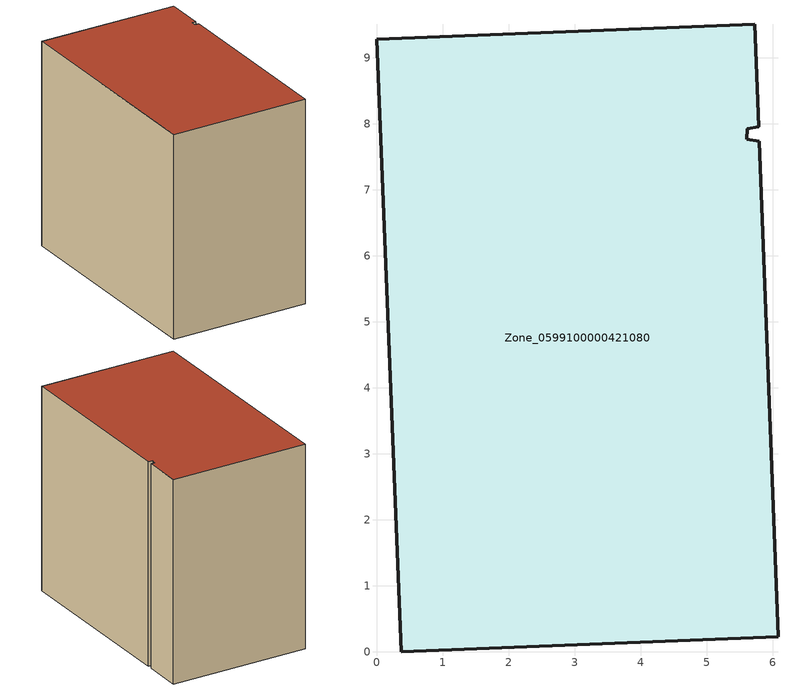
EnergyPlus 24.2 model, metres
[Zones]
Zone_0599100000421080
 floor ground (C_G): 5.8,7.73 6.08,0.23 0.37,0 0,9.28 5.73,9.51 5.79,7.95 5.62,7.92 5.61,7.76 z0
 wall outside (C_F): 0.37,0 6.08,0.23 5.8,7.73 5.61,7.76 5.62,7.92 5.79,7.95 5.73,9.51 0,9.28 0.37,0 z0:8.39
 roof outside (C_R): 6.08,0.23 5.8,7.73 5.61,7.76 5.62,7.92 5.79,7.95 5.73,9.51 0,9.28 0.37,0 z8.39
[BUILDING]
Pand.0599100000421080: North Axis=0; Terrain=City; Loads Convergence Tolerance Value=0.04; Temperature Convergence Tolerance Value=0.4; Solar Distribution=FullExterior; Maximum Number of Warmup Days=25; Minimum Number of Warmup Days=1
[Site:Location]
Rotterdam.The.Hague.AP_ZH_NLD Design_Conditions: Latitude=51.96; Longitude=4.45; Time Zone=1; Elevation=-4.5
[SITE:GROUNDTEMPERATURE:BUILDINGSURFACE]
18, 18, 18, 18, 18, 18, 18, 18, 18, 18, 18, 18
[MATERIAL] Thermal Absorptance=0.9; Solar Absorptance=0.7; Visible Absorptance=0.7
Name | Roughness | Thickness | Conductivity | Density | Specific Heat
G.TC.1992-2005 | MediumSmooth | 0.15 | 0.06 | 540 | 1210
F.TC.1992-2005 | Rough | 0.3 | 0.12 | 1920 | 840
R.TC.1992-2005 | MediumRough | 0.2 | 0.08 | 1500 | 1000
[CONSTRUCTION]
C_G: G.TC.1992-2005
C_F: F.TC.1992-2005
C_R: R.TC.1992-2005
[ZONE]
Zone_0599100000421080: Type=1; Multiplier=1; Ceiling Height=Autocalculate; Volume=Autocalculate; Floor Area=autocalculate; Part of Total Floor Area=Yes
[ZONEINFILTRATION:DESIGNFLOWRATE]
Infil_Zone_0599100000421080: Zone or ZoneList or Space or SpaceList=Zone_0599100000421080; Schedule=AlwaysOn; Design Flow Rate Calculation Method=Flow/Area; Flow Rate per Floor Area=0.0015; Constant Term Coefficient=1; Temperature Term Coefficient=0; Velocity Term Coefficient=0; Velocity Squared Term Coefficient=0
[HVACTEMPLATE:ZONE:IDEALLOADSAIRSYSTEM]
Zone_0599100000421080: Maximum Heating Supply Air Temperature=50; Minimum Cooling Supply Air Temperature=13; Maximum Heating Supply Air Humidity Ratio=0.0156; Minimum Cooling Supply Air Humidity Ratio=0.0077; Heating Limit=NoLimit; Cooling Limit=NoLimit; Dehumidification Control Type=ConstantSensibleHeatRatio; Cooling Sensible Heat Ratio=0.7; Dehumidification Setpoint=60; Humidification Control Type=None; Humidification Setpoint=30; Outdoor Air Method=None; Outdoor Air Flow Rate per Person=0.00944; Outdoor Air Flow Rate per Zone Floor Area=0; Outdoor Air Flow Rate per Zone=0; Demand Controlled Ventilation Type=None; Outdoor Air Economizer Type=NoEconomizer; Heat Recovery Type=None; Sensible Heat Recovery Effectiveness=0.7; Latent Heat Recovery Effectiveness=0.65
[ZONECONTROL:THERMOSTAT]
ThermostatControl_Zone_0599100000421080: Zone or ZoneList=Zone_0599100000421080; Control Type Schedule=DualSetpointControlType; Control 1=Thermostat_Zone_0599100000421080; Temperature Difference Between Cutout And Setpoint=0
[THERMOSTATSETPOINT:DUALSETPOINT]
Thermostat_Zone_0599100000421080: Heating Setpoint Temperature Schedule=HeatingSetpoint_Zone_0599100000421080; Cooling Setpoint Temperature Schedule=CoolingSetpoint_Zone_0599100000421080
[SCHEDULE:COMPACT]
HeatingSetpoint_Zone_0599100000421080: Through: 12/31, For: AllDays, Until: 24:00, 21
CoolingSetpoint_Zone_0599100000421080: Through: 12/31, For: AllDays, Until: 24:00, 24
DualSetpointControlType: Through: 12/31, For: AllDays, Until: 24:00, 4
AlwaysOn: Through: 12/31, For: AllDays, Until: 24:00, 1
